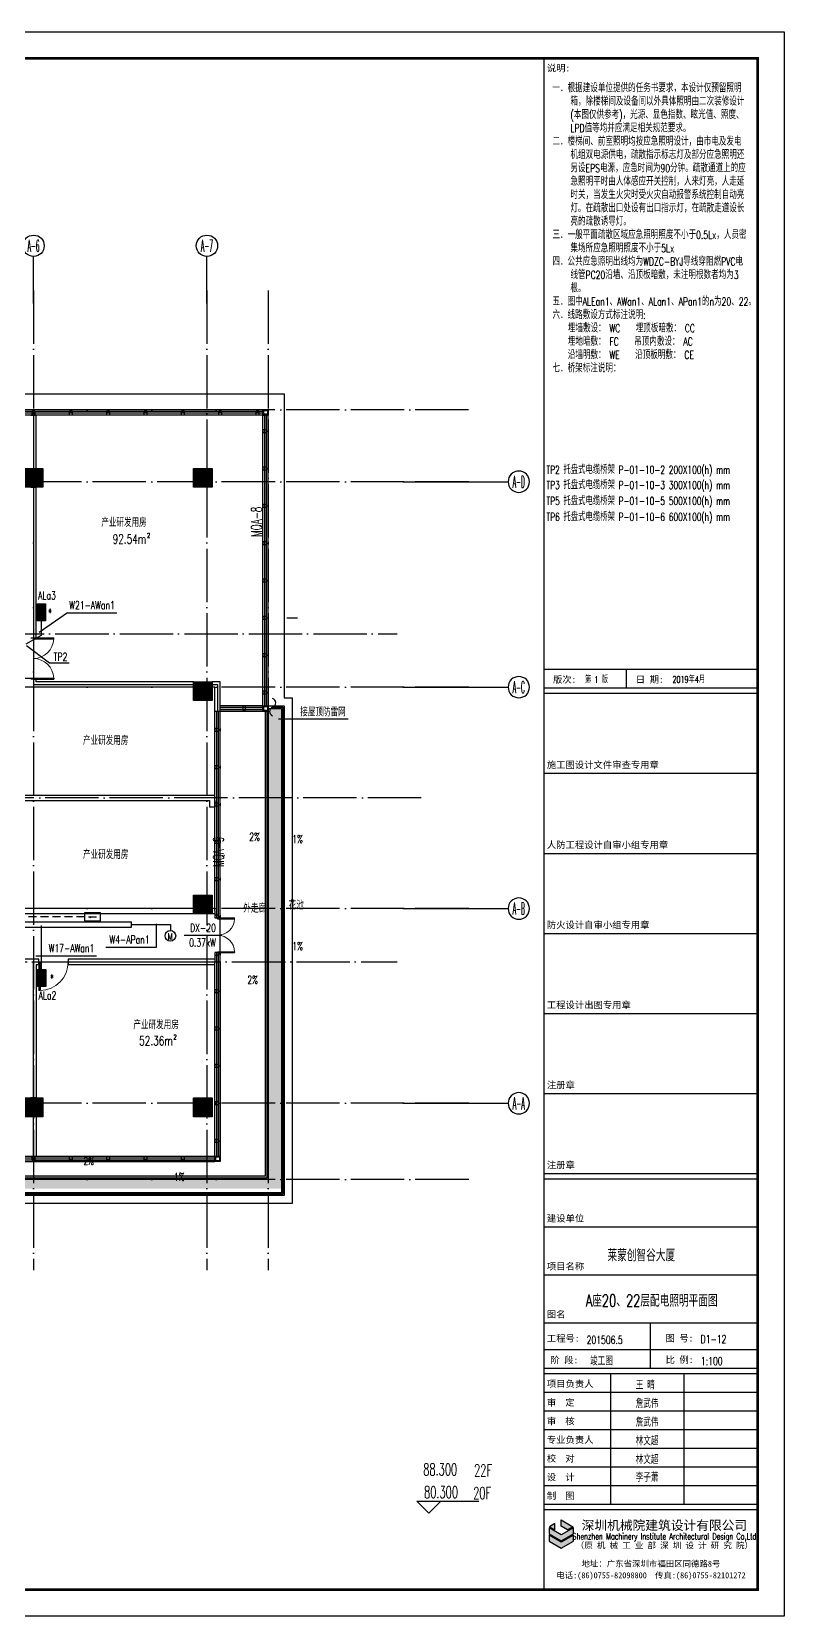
# Model space of a CAD drawing. Extents: x 1980812 to 2226895, y -554123 to 281606.
# Drawn here: x 2036698 to 2064912, y -405867 to -346467 of the extents above; entities that cross this region are included whole.
import ezdxf
from ezdxf.enums import TextEntityAlignment as Align

# ---------------------------------------------------------------- set-up
doc = ezdxf.new("R2010")
doc.units = 0
doc.header["$LTSCALE"] = 1000
doc.header["$MEASUREMENT"] = 0
doc.linetypes.add('DOTE', pattern=[2.42, 2, -0.2, 0.02, -0.2])
doc.linetypes.add('DQXX', pattern=[4.5, 3, -1.5])
for name, color, linetype in [('1', 1, 'Continuous'), ('7', 7, 'Continuous'), ('A-FLOR-LAND', 8, 'Continuous'), ('AXIS', 7, 'Continuous'), ('AXIS_TEXT', 7, 'Continuous'), ('COLU', 8, 'Continuous'), ('COLU_HATCH', 8, 'Continuous'), ('CURTWALL', 8, 'Continuous'), ('DIM_ELEV', 8, 'Continuous'), ('DIM_SYMB', 8, 'Continuous'), ('dote', 8, 'DOTE'), ('DQ1', 1, 'Continuous'), ('DQ2', 2, 'Continuous'), ('DQ7', 7, 'Continuous'), ('DQFL', 2, 'X_LINE'), ('DQK1', 1, 'Continuous'), ('DQK7', 7, 'Continuous'), ('DQqj', 1, 'Continuous'), ('DQX', 2, 'DQXX'), ('PUB_TEXT', 8, 'Continuous'), ('TK', 1, 'Continuous'), ('WALL', 7, 'Continuous'), ('WINDOW', 8, 'Continuous'), ('幕墙编号', 8, 'Continuous'), ('房号', 8, 'Continuous'), ('房间名称', 7, 'Continuous'), ('栏杆', 8, 'Continuous'), ('看线', 8, 'Continuous'), ('空线', 8, 'Continuous'), ('窗户分隔', 8, 'Continuous'), ('详细尺寸', 8, 'Continuous'), ('详细尺寸-幕墙', 8, 'Continuous')]:
    doc.layers.add(name, color=color, linetype=linetype)
doc.styles.add('_TCH_AXIS', font='COMPLEX', dxfattribs={"bigfont": 'GBCBIG'})
doc.styles.add('_TCH_DIM', font='SIMPLEX', dxfattribs={"bigfont": 'GBCBIG'})
doc.styles.add('COMPLEX', font='COMPLEX')
doc.styles.add('D8', font='txtw.shx', dxfattribs={"width": 0.7, "bigfont": 'hztxtw.shx'})
doc.styles.add('HEITI', font='simplex.shx', dxfattribs={"width": 0.6, "bigfont": 'hztxt.shx'})
doc.styles.add('HZF', font='ROMANS2', dxfattribs={"width": 0.7, "bigfont": 'HZDF2'})
doc.styles.add('HZTXTW', font='txtw.shx', dxfattribs={"width": 0.6, "bigfont": 'hztxtw.shx'})
doc.styles.add('SONGTI', font='', dxfattribs={"width": 1.1})
doc.styles.get("Standard").update_dxf_attribs({"font": 'gbenor.shx', "bigfont": 'gbcbig.shx'})
doc.styles.get('SONGTI').set_extended_font_data('NSimSun')
doc.linetypes.add('X_LINE', pattern='A,0.5,["X",Standard,S=0.2,R=0,X=0,Y=-0.08],0.5', length=1)

# ---------------------------------------------------------------- blocks, each defined once
blk = doc.blocks.new('_AXISO')
blk.add_circle((0, 0), 0.5)
at = {"layer": 'AXIS_TEXT', "style": 'COMPLEX', "width": 1.041667}
blk.add_attdef('A', text='', height=0.56, dxfattribs=at).set_placement((-0.25, -0.28), (0.25, -0.28), align=Align.FIT)
blk = doc.blocks.new('A座塔楼')
at = {"layer": 'AXIS'}
for p, q in [((40100, 29979), (40100, 31745)), ((46600, 29979), (46600, 31745)), ((53944, 23300), (57893, 23300)), ((53944, 15600), (57893, 15600)), ((53944, 7300), (57893, 7300)), ((53944, 0), (57893, 0))]:
    blk.add_line(p, q, dxfattribs=at)
at = {"layer": 'dote'}
for p, q in [((40100, 30469), (40100, -6248)), ((46600, 30469), (46600, -6248)), ((48900, 30469), (48900, -6248)), ((56411, 26000), (-8456, 26000)), ((56413, 23300), (-8454, 23300)), ((56413, 15600), (-8454, 15600)), ((54631, 11450), (37209, 11450)), ((56413, 7300), (-8454, 7300)), ((56413, 0), (-8454, 0)), ((56413, -2850), (-8454, -2850))]:
    blk.add_line(p, q, dxfattribs=at)
at = {"layer": 'AXIS'}
ref = blk.add_blockref('_AXISO', (40100, 32145), dxfattribs=dict(at, xscale=800, yscale=800, zscale=800))
ref.add_attrib('A', 'A-6', dxfattribs={"layer": 'AXIS_TEXT', "height": 452.5, "style": '_TCH_AXIS', "width": 0.344262}).set_placement((39874, 31919), (40326, 31919), align=Align.FIT)
ref = blk.add_blockref('_AXISO', (46600, 32145), dxfattribs=dict(at, xscale=800, yscale=800, zscale=800))
ref.add_attrib('A', 'A-7', dxfattribs={"layer": 'AXIS_TEXT', "height": 452.5, "style": '_TCH_AXIS', "width": 0.344262}).set_placement((46374, 31919), (46826, 31919), align=Align.FIT)
ref = blk.add_blockref('_AXISO', (58293, 23300), dxfattribs=dict(at, xscale=-800, yscale=800, zscale=800))
ref.add_attrib('A', 'A-D', dxfattribs={"layer": 'AXIS_TEXT', "height": 452.5, "style": '_TCH_AXIS', "width": 0.328125}).set_placement((58066, 23074), (58519, 23074), align=Align.FIT)
ref = blk.add_blockref('_AXISO', (58293, 15600), dxfattribs=dict(at, xscale=-800, yscale=800, zscale=800))
ref.add_attrib('A', 'A-C', dxfattribs={"layer": 'AXIS_TEXT', "height": 452.5, "style": '_TCH_AXIS', "width": 0.33871}).set_placement((58066, 15374), (58519, 15374), align=Align.FIT)
ref = blk.add_blockref('_AXISO', (58293, 7300), dxfattribs=dict(at, xscale=-800, yscale=800, zscale=800))
ref.add_attrib('A', 'A-B', dxfattribs={"layer": 'AXIS_TEXT', "height": 452.5, "style": '_TCH_AXIS', "width": 0.328125}).set_placement((58066, 7074), (58519, 7074), align=Align.FIT)
ref = blk.add_blockref('_AXISO', (58293, 0), dxfattribs=dict(at, xscale=-800, yscale=800, zscale=800))
ref.add_attrib('A', 'A-A', dxfattribs={"layer": 'AXIS_TEXT', "height": 452.5, "style": '_TCH_AXIS', "width": 0.323077}).set_placement((58066, -226), (58519, -226), align=Align.FIT)
blk = doc.blocks.new('$DorLib2D$00000001')
for p, q in [((0.45, 0.975), (0.5, 0.975)), ((0.45, 0), (0.45, 0.975)), ((0.5, 0), (0.5, 0.975)), ((0.5, 0), (0.45, 0))]:
    blk.add_line(p, q)
at = {"lineweight": 13}
blk.add_arc((0.475, 0), 0.975, 91.4693, 180, dxfattribs=at)
blk = doc.blocks.new('$DorLib2D$00000002')
for p, q in [((-0.5, 0), (-0.5, 0.4875)), ((-0.475, 0.4875), (-0.5, 0.4875)), ((-0.475, 0), (-0.475, 0.4875)), ((0.475, 0), (0.475, 0.4875)), ((0.475, 0.4875), (0.5, 0.4875)), ((0.5, 0), (0.5, 0.4875)), ((-0.5, 0), (-0.475, 0)), ((0.5, 0), (0.475, 0))]:
    blk.add_line(p, q)
at = {"lineweight": 13}
for centre, start, end in [((-0.4875, 0), 0, 88.53072), ((0.4875, 0), 91.46928, 180)]:
    blk.add_arc(centre, 0.4875, start, end, dxfattribs=at)
blk = doc.blocks.new('A$C46407C4F')
at = {"layer": 'A-FLOR-LAND'}
h = blk.add_hatch(dxfattribs=at)
h.set_pattern_fill('GRASS', color=256, scale=50)
h.set_pattern_definition([(90, (-3008715.91, 640534.81), (-99.7795475, 99.7795475), [26.458066, -173.101015]), (45, (-3008715.91, 640534.81), (-99.7796155, 99.7796155), [26.458066, -114.651615]), (135, (-3008715.91, 640534.81), (-99.7796155, -99.7796155), [26.458066, -114.651615])])
h.paths.add_polyline_path([(32150, -26500), (32150, -26000), (48900, -26000), (48900, -8500), (49400, -8500), (49400, -26500)])
at = {"layer": 'CURTWALL'}
for p, q in [((48700, 2700), (35900, 2700)), ((48700, 2633), (35900, 2633)), ((48700, 2567), (35900, 2567)), ((48700, 2500), (35900, 2500)), ((48700, 2500), (48700, 2700)), ((48700, -8400), (48700, 2500)), ((48700, 2500), (48900, 2500)), ((48767, -8400), (48767, 2500)), ((48833, -8400), (48833, 2500)), ((48900, -8400), (48900, 2500)), ((46900, -11850), (46900, -8600)), ((46967, -11850), (46967, -8600)), ((47033, -11850), (47033, -8600)), ((48700, -8400), (47100, -8400)), ((47100, -8600), (47100, -8400)), ((48700, -8467), (47100, -8467)), ((48700, -8533), (47100, -8533)), ((48700, -8600), (47100, -8600)), ((47100, -11850), (47100, -8600)), ((48700, -8600), (48700, -8400)), ((48700, -8400), (48900, -8400)), ((46900, -16100), (46900, -11850)), ((46967, -16100), (46967, -11850)), ((47033, -16100), (47033, -11850)), ((47100, -16100), (47100, -11850)), ((46900, -16100), (46900, -16350)), ((46900, -16350), (47100, -16350)), ((46967, -16350), (46967, -16100)), ((47033, -16350), (47033, -16100)), ((47100, -16350), (47100, -16100)), ((47100, -17650), (46900, -17650)), ((46900, -17650), (46900, -18000)), ((46967, -18000), (46967, -17650)), ((47033, -18000), (47033, -17650)), ((47100, -18000), (47100, -17650)), ((46900, -25280), (46900, -18000)), ((46967, -25280), (46967, -18000)), ((47033, -25280), (47033, -18000)), ((47100, -25280), (47100, -18000)), ((35550, -25280), (40100, -25280)), ((35550, -25347), (40100, -25347)), ((35550, -25413), (40100, -25413)), ((35550, -25480), (40100, -25480)), ((40100, -25280), (46900, -25280)), ((40100, -25347), (46900, -25347)), ((40100, -25413), (46900, -25413)), ((40100, -25480), (46900, -25480)), ((46900, -25280), (46900, -25480)), ((46900, -25280), (47100, -25280))]:
    blk.add_line(p, q, dxfattribs=at)
for points in [[(48700, 2700), (48900, 2700), (48900, 2500), (48700, 2500)], [(48730, 2670), (48870, 2670), (48870, 2530), (48730, 2530)], [(48700, -8400), (48900, -8400), (48900, -8600), (48700, -8600)], [(48730, -8430), (48870, -8430), (48870, -8570), (48730, -8570)], [(46900, -25280), (47100, -25280), (47100, -25480), (46900, -25480)], [(46930, -25310), (47070, -25310), (47070, -25450), (46930, -25450)]]:
    blk.add_lwpolyline(points, close=True, dxfattribs=at)
at = {"layer": 'dote'}
for p, q in [((4617, -5700), (53728, -5700)), ((6400, -18000), (53728, -18000))]:
    blk.add_line(p, q, dxfattribs=at)
at = {"layer": 'WALL'}
for p, q in [((40000, 2500), (40200, 2500)), ((40200, 500), (40200, 2500)), ((40000, 500), (40200, 500)), ((40000, -200), (40200, -200)), ((40200, -5700), (40200, -200)), ((40000, -5850), (40200, -5850)), ((40200, -5850), (40200, -5700)), ((40100, -7700), (37850, -7700)), ((40200, -7400), (40000, -7400)), ((46100, -7700), (40100, -7700)), ((40200, -7500), (40200, -7400)), ((46100, -7500), (40200, -7500)), ((46100, -7700), (46100, -7500)), ((47100, -7500), (46800, -7500)), ((46800, -7700), (46800, -7500)), ((46900, -7700), (46800, -7700)), ((46900, -8600), (46900, -7700)), ((47100, -8600), (47100, -7500)), ((46900, -8600), (47100, -8600)), ((37850, -11750), (46800, -11750)), ((46800, -11750), (46900, -11750)), ((37850, -11950), (46700, -11950)), ((46700, -11950), (46700, -12200)), ((46900, -12200), (46700, -12200)), ((46900, -11950), (46900, -12200)), ((46900, -11950), (46900, -11950)), ((46100, -16000), (37850, -16000)), ((46100, -16200), (46100, -16000)), ((46900, -16000), (46800, -16000)), ((46800, -16200), (46800, -16000)), ((46100, -16200), (37650, -16200)), ((46900, -16200), (46800, -16200)), ((40100, -17900), (34650, -17900)), ((40300, -17900), (40100, -17900)), ((40200, -18100), (40200, -23100)), ((40200, -18100), (40300, -18100)), ((40300, -18100), (40300, -17900)), ((46900, -17900), (41400, -17900)), ((41400, -17900), (41400, -18100)), ((41400, -18100), (46900, -18100)), ((40200, -23100), (40000, -23100)), ((40200, -23800), (40000, -23800)), ((40200, -23800), (40200, -25280))]:
    blk.add_line(p, q, dxfattribs=at)
at = {"layer": 'WINDOW'}
blk.add_line((47100, -17650), (47100, -16350), dxfattribs=at)
at = {"layer": '栏杆'}
for p, q in [((48780, -8600), (48780, -26030)), ((48850, -8600), (48850, -26100)), ((48900, -8600), (48900, -26150)), ((48780, -26030), (32250, -26030)), ((48850, -26100), (32250, -26100)), ((48900, -26150), (32250, -26150))]:
    blk.add_line(p, q, dxfattribs=at)
at = {"layer": '看线', "color": 2}
for p, q in [((49800, -8100), (49800, -27050)), ((49800, -27050), (31750, -27050))]:
    blk.add_line(p, q, dxfattribs=at)
at = {"layer": '看线'}
for p, q in [((48900, -8400), (49500, -8400)), ((48900, -8500), (49400, -8500)), ((49400, -8500), (49400, -26650)), ((49500, -8400), (49500, -26750)), ((49400, -26650), (32150, -26650)), ((49500, -26750), (32050, -26750))]:
    blk.add_line(p, q, dxfattribs=at)
at = {"layer": '看线', "color": 2}
blk.add_lwpolyline([(14850, 3600), (14850, 3300), (49500, 3300), (49500, -8100), (49800, -8100)], dxfattribs=at)
at = {"layer": 'WINDOW'}
for name, p, xscale, yscale, zscale, rotation in [('$DorLib2D$00000002', (40100, -6625), 1550, -1550, 1550, 89.99999999924172), ('$DorLib2D$00000002', (47000, -17000), -1300, -1300, -1300, 90.00000001109343), ('$DorLib2D$00000001', (40850, -18000), 1100, 1100, 1100, 180.0000000000928)]:
    blk.add_blockref(name, p, dxfattribs=dict(at, xscale=xscale, yscale=yscale, zscale=zscale, rotation=rotation))
blk = doc.blocks.new('A$C28812CA5')
at = {"layer": '房间名称', "style": 'D8', "width": 0.7}
for p in [(43491, -1537), (42805, -9712), (42805, -13987), (44696, -20367)]:
    blk.add_text('产业研发用房', height=300, rotation=0.00057, dxfattribs=at).set_placement(p, align=Align.MIDDLE_CENTER)
blk = doc.blocks.new('竖梃0903')
at = {"layer": '窗户分隔'}
blk.add_line((115028288, 22648046), (115028222, 22648046), dxfattribs=at)
for points in [[(115028222, 22648096), (115028225, 22648096), (115028225, 22647996), (115028222, 22647996)], [(115028288, 22648096), (115028422, 22648096), (115028422, 22647996), (115028288, 22647996)]]:
    blk.add_lwpolyline(points, close=True, dxfattribs=at)
blk = doc.blocks.new('幕墙19层以上')
at = {"layer": 'WINDOW'}
for p, rotation in [((-22607946, 115030922), 270), ((-22606546, 115030922), 270), ((-22605146, 115030922), 270), ((-22603746, 115030922), 270), ((-22602346, 115030922), 270), ((-22600946, 115030922), 270), ((-22599546, 115030922), 270), ((22688146, -115053702), 90), ((22689546, -115053702), 90), ((22690946, -115053702), 90), ((22692346, -115053702), 90), ((22693746, -115053702), 90)]:
    blk.add_blockref('竖梃0903', p, dxfattribs=dict(at, rotation=rotation))
at = {"layer": 'WINDOW', "xscale": -1}
for p in [(115077122, -22646146), (115077122, -22647546), (115077122, -22648946), (115077122, -22650346), (115077122, -22651746), (115077122, -22653146), (115077122, -22654546), (115077122, -22655946), (115075322, -22657346), (115075322, -22658746), (115075322, -22660146), (115075322, -22661546), (115075322, -22662946), (115075322, -22664346), (115075322, -22665746), (115075322, -22667146), (115075322, -22668546), (115075322, -22669946), (115075322, -22671346), (115075322, -22672746)]:
    blk.add_blockref('竖梃0903', p, dxfattribs=at)
at = {"layer": 'WINDOW', "xscale": -1, "rotation": 270}
blk.add_blockref('竖梃0903', (-22600046, -115036822), dxfattribs=at)
blk = doc.blocks.new('18~23层墙柱')
at = {"layer": 'COLU_HATCH'}
h = blk.add_hatch(color=256, dxfattribs=at)
h.dxf.hatch_style = 1
h.paths.add_polyline_path([(39750, 23800), (40450, 23800), (40450, 23100), (39750, 23100)])
h = blk.add_hatch(color=256, dxfattribs=at)
h.dxf.hatch_style = 1
h.paths.add_polyline_path([(46100, 23800), (46800, 23800), (46800, 23100), (46100, 23100)])
h = blk.add_hatch(color=256, dxfattribs=at)
h.dxf.hatch_style = 1
h.paths.add_polyline_path([(46800, 15800), (46800, 15100), (46100, 15100), (46100, 15800)])
h = blk.add_hatch(color=256, dxfattribs=at)
h.dxf.hatch_style = 1
h.paths.add_polyline_path([(46100, 7100), (46100, 7800), (46800, 7800), (46800, 7100)])
h = blk.add_hatch(color=256, dxfattribs=at)
h.dxf.hatch_style = 1
h.paths.add_polyline_path([(39750, 200), (40450, 200), (40450, -500), (39750, -500)])
h = blk.add_hatch(color=256, dxfattribs=at)
h.dxf.hatch_style = 1
h.paths.add_polyline_path([(46100, 200), (46800, 200), (46800, -500), (46100, -500)])
at = {"layer": 'COLU'}
for points in [[(39750, 23800), (40450, 23800), (40450, 23100), (39750, 23100)], [(46100, 23800), (46800, 23800), (46800, 23100), (46100, 23100)], [(46800, 15800), (46800, 15100), (46100, 15100), (46100, 15800)], [(46100, 7100), (46100, 7800), (46800, 7800), (46800, 7100)], [(39750, 200), (40450, 200), (40450, -500), (39750, -500)], [(46100, 200), (46800, 200), (46800, -500), (46100, -500)]]:
    blk.add_lwpolyline(points, close=True, dxfattribs=at)
blk = doc.blocks.new('*X245')
at = {"color": 0}
for p, q in [((8700, 8370), (9500, 8370)), ((8700, 8340), (9500, 8340)), ((8700, 8310), (9500, 8310)), ((8700, 8280), (9500, 8280)), ((8700, 8250), (9500, 8250)), ((8700, 8220), (9500, 8220)), ((8700, 8190), (9500, 8190)), ((8700, 8160), (9500, 8160)), ((8700, 8130), (9500, 8130)), ((8700, 8100), (9500, 8100)), ((8700, 8070), (9500, 8070)), ((8700, 8040), (9500, 8040)), ((8700, 8010), (9500, 8010))]:
    blk.add_line(p, q, dxfattribs=at)
blk = doc.blocks.new('XM')
at = {"layer": '1'}
for p, q in [((320, 168), (-320, 168)), ((-320, 168), (-320, -152)), ((320, -152), (320, 168)), ((-320, -152), (320, -152))]:
    blk.add_line(p, q, dxfattribs=at)
at = {"layer": '1', "xscale": 0.8, "yscale": 0.8, "zscale": 0.8}
blk.add_blockref('*X245', (-7280, -6552), dxfattribs=at)
blk = doc.blocks.new('dj')
at = {"layer": 'DQK1'}
blk.add_circle((0, 0), 200, dxfattribs=at)
at = {"layer": 'DQK7', "style": 'D8', "width": 0.7}
blk.add_text('M', height=250, dxfattribs=at).set_placement((-100, -150))
blk = doc.blocks.new('dyz')
at = {"layer": 'DQK1'}
for p, q in [((-300, 0), (300, 0)), ((-300, -300), (-300, 0)), ((300, 0), (300, -300)), ((300, -300), (-300, -300))]:
    blk.add_line(p, q, dxfattribs=at)
at = {"layer": 'DQK7'}
for q in [(-58, -127), (-58, -127), (150, -150), (-58, -173), (-58, -173)]:
    blk.add_line((-150, -150), q, dxfattribs=at)
blk = doc.blocks.new('pzh')
at = {"layer": 'DQK1'}
for centre, start, end in [((-61, 165), 290.3188, 69.6812), ((61, -165), 110.3188, 249.6812)]:
    blk.add_arc(centre, 176, start, end, dxfattribs=at)
blk = doc.blocks.new('tu kuang A1 A')
at = {"layer": 'TK'}
h = blk.add_hatch(color=256, dxfattribs=at)
h.paths.add_polyline_path([(75976, 3247), (75738, 3384), (75738, 3611), (76172, 3360)])
h.paths.add_polyline_path([(75303, 3360), (75499, 3247), (75499, 3473)])
h.paths.add_polyline_path([(75280, 3095), (75738, 2831), (76195, 3095), (76195, 3321), (75738, 3057), (75280, 3321)])
h.paths.add_polyline_path([(75738, 2553), (76195, 2817), (76195, 3043), (75738, 2779), (75280, 3043), (75280, 2817)])
for p, q in [((75100, 1000), (75100, 58400)), ((83100, 1000), (83100, 58400)), ((75100, 35500), (83100, 35500)), ((78187, 34800), (78187, 35500)), ((75100, 34800), (83100, 34800)), ((75100, 34600), (83100, 34600)), ((75100, 31600), (83100, 31600)), ((75100, 28600), (83100, 28600)), ((75100, 25600), (83100, 25600)), ((75100, 22600), (83100, 22600)), ((75100, 19600), (83100, 19600)), ((75100, 16600), (83100, 16600)), ((75100, 16400), (83100, 16400)), ((75100, 16400), (83100, 16400)), ((75100, 16400), (83100, 16400)), ((75100, 16400), (83100, 16400)), ((75100, 16400), (83100, 16400)), ((75100, 14600), (83100, 14600)), ((75100, 14600), (83100, 14600)), ((75100, 14600), (83100, 14600)), ((75100, 14600), (83100, 14600)), ((75100, 14600), (83100, 14600)), ((75100, 12800), (83100, 12800)), ((75100, 11000), (83100, 11000)), ((79087, 9286), (79087, 11000)), ((75100, 10000), (83100, 10000)), ((75100, 9300), (83100, 9300)), ((75100, 9300), (83100, 9300)), ((75100, 9300), (83100, 9300)), ((75100, 9100), (83100, 9100)), ((77600, 4200), (77600, 9100)), ((80350, 4200), (80350, 9100)), ((75100, 8400), (83100, 8400)), ((75100, 7700), (83100, 7700)), ((75100, 7000), (83100, 7000)), ((75100, 6300), (83100, 6300)), ((75100, 5600), (83100, 5600)), ((75100, 4900), (83100, 4900)), ((75100, 4200), (83100, 4200)), ((75100, 4000), (83100, 4000)), ((83100, 1000), (75100, 1000))]:
    blk.add_line(p, q, dxfattribs=at)
for points in [[(0, 59400), (84100, 59400), (84100, 0), (0, 0)], [(75976, 3247), (75738, 3384), (75738, 3611), (76172, 3360)], [(75280, 3095), (75738, 2831), (76195, 3095), (76195, 3321), (75738, 3057), (75280, 3321)], [(75738, 2553), (76195, 2817), (76195, 3043), (75738, 2779), (75280, 3043), (75280, 2817)], [(75303, 3360), (75499, 3247), (75499, 3473)]]:
    blk.add_lwpolyline(points, close=True, dxfattribs=at)
at = {"layer": 'TK', "const_width": 100}
blk.add_lwpolyline([(83100, 1000), (83100, 58400), (2500, 58400), (2500, 1000)], close=True, dxfattribs=at)
at = {"layer": '7', "style": 'D8', "width": 0.7}
for s, height, p in [('第 1 版', 250, (76625, 34995)), ('2019年4月', 250, (79909, 34997)), ('201506.5', 300, (76689, 10210)), ('竣工图', 300, (76820, 9408)), ('1:100', 300, (80977, 9415)), ('王 晴', 300, (78530, 8510)), ('詹武伟', 300, (78530, 7816)), ('詹武伟', 300, (78530, 7116)), ('林文超', 300, (78530, 6414)), ('林文超', 300, (78530, 5714)), ('李子萧', 300, (78530, 5048))]:
    blk.add_text(s, height=height, dxfattribs=at).set_placement(p)
at = {"layer": '7', "color": 1, "style": 'D8', "width": 0.7}
blk.add_text('莱蒙创智谷大厦', height=450, dxfattribs=at).set_placement((77472, 13307))
at = {"layer": 'TK', "style": 'SONGTI'}
for s, p in [('说明:', (75198, 57909)), ('版次:', (75428, 34992)), ('日 期:', (78532, 34992)), ('施工图设计文件审查专用章', (75198, 31792)), ('人防工程设计自审小组专用章', (75198, 28792)), ('防火设计自审小组专用章', (75198, 25792)), ('工程设计出图专用章', (75198, 22792)), ('注册章', (75198, 19792)), ('注册章', (75198, 16792)), ('建设单位', (75198, 14792)), ('项目名称', (75198, 12992)), ('图名', (75198, 11192)), ('工程号:', (75198, 10294)), ('比 例:', (79649, 9492)), ('项目负责人', (75198, 8592)), ('审  定', (75198, 7892)), ('审  核', (75198, 7192)), ('专业负责人', (75198, 6492)), ('校  对', (75198, 5792)), ('设  计', (75198, 5092)), ('制  图', (75198, 4392))]:
    blk.add_text(s, height=250, dxfattribs=at).set_placement(p)
for s, p in [('图 号:', (80166, 10425)), ('阶 段:', (75853, 9606))]:
    blk.add_text(s, height=250, dxfattribs=at).set_placement(p, align=Align.MIDDLE_CENTER)
for s, height, p in [('深圳机械院建筑设计有限公司', 350, (79605, 3238)), ('（原 机 械 工 业 部 深 圳 设 计 研 究 院）', 228, (79605, 2543)), ('地址：广东省深圳市福田区同德路8号', 225.62, (79100, 1860)), ('电话:(86)0755-82098800  传真:(86)0755-82101272', 225.62, (79100, 1424))]:
    blk.add_text(s, height=height, dxfattribs=at).set_placement(p, align=Align.CENTER)
at = {"layer": 'TK', "style": 'HEITI', "width": 0.7}
blk.add_text('Shenzhen Machinery Institute Architectural Design Co,Ltd', height=229, dxfattribs=at).set_placement((79605, 2884), align=Align.CENTER)

msp = doc.modelspace()

# ---------------------------------------------------------------- linework, layer by layer
at = {"layer": 'DIM_ELEV'}
for p, q in [((2051581.8, -401998.6), (2051131.8, -401548.6)), ((2051131.8, -401548.6), (2053465.5, -401548.6)), ((2051581.8, -401998.6), (2052031.8, -401548.6))]:
    msp.add_line(p, q, dxfattribs=at)
at = {"layer": 'DIM_SYMB'}
for points in [[(2045053.6, -375836.7, 0, 0, 0), (2045429.3, -377082.2, 80, 0, 0), (2045515.9, -377369.5, 0, 0, 0)], [(2046347.8, -375966.8, 0, 0, 0), (2046347.8, -377267.8, 80, 0, 0), (2046347.8, -377567.8, 0, 0, 0)], [(2046347.8, -381508.5, 0, 0, 0), (2046347.8, -380207.5, 80, 0, 0), (2046347.8, -379907.5, 0, 0, 0)], [(2044985, -382817.5, 0, 0, 0), (2045360.7, -381571.9, 80, 0, 0), (2045447.3, -381284.7, 0, 0, 0)], [(2039550.2, -389086.1, 0, 0, 0), (2038249.2, -389086.1, 80, 0, 0), (2037949.2, -389086.1, 0, 0, 0)], [(2042942.2, -389681.6, 0, 0, 0), (2041641.2, -389681.6, 80, 0, 0), (2041341.2, -389681.6, 0, 0, 0)]]:
    msp.add_lwpolyline(points, format="xyseb", dxfattribs=at)
at = {"layer": 'DQ2'}
msp.add_line((2037062, -381615.9), (2037062, -379973.5), dxfattribs=at)
for points in [[(2037048.9, -368550.9), (2037048.9, -369104), (2036472, -369424.5)], [(2040440, -379937.6), (2041895.5, -379937.6), (2041895.5, -380159.4)]]:
    msp.add_lwpolyline(points, dxfattribs=at)
at = {"layer": 'DQ7'}
for p, q in [((2038044.7, -368247), (2036975.6, -368982.5)), ((2038044.7, -368247), (2039891.5, -368247)), ((2037365.7, -370143.8), (2036500, -369485)), ((2038101, -370143.8), (2037365.7, -370143.8)), ((2034772.2, -370705.2), (2036786.4, -370705.2)), ((2045949.4, -372222.4), (2048561.9, -372222.4)), ((2041382.4, -380781.7), (2041382.4, -379910.1)), ((2042415.2, -380338.7), (2043823.4, -380338.7)), ((2036855.3, -381104.5), (2039121.3, -381104.5)), ((2039475.4, -380781.7), (2041382.4, -380781.7))]:
    msp.add_line(p, q, dxfattribs=at)
at = {"layer": 'DQFL', "linetype": 'X_LINE'}
msp.add_lwpolyline([(2045729.7, -371786.7), (2046109.7, -371786.7), (2046109.7, -390040.8), (2028768.6, -390040.8), (2028768.6, -389647.6)], dxfattribs=at)
at = {"layer": 'DQqj', "ltscale": 0.15}
for p, q in [((2020639.4, -380037.6), (2040440, -380037.6)), ((2023455.5, -379837.6), (2040440, -379837.6)), ((2040440, -380037.6), (2040440, -379837.6))]:
    msp.add_line(p, q, dxfattribs=at)
at = {"layer": 'DQX', "ltscale": 0.1}
msp.add_lwpolyline([(2038674.5, -379652), (2034021.3, -379652), (2033666.5, -380937.6)], dxfattribs=at)
at = {"layer": '看线', "color": 2}
msp.add_line((2046266.5, -368437.6), (2046666.5, -368437.6), dxfattribs=at)
at = {"layer": '详细尺寸'}
for points in [[(2043666.5, -370937.6), (2043666.5, -371937.6), (2045566.5, -371937.6), (2045566.5, -360637.6), (2036766.5, -360637.6), (2036766.5, -370937.6)], [(2036766.5, -381337.6), (2043766.5, -381337.6), (2043766.5, -388817.6), (2036766.5, -388817.6)]]:
    msp.add_lwpolyline(points, close=True, dxfattribs=at)

# ---------------------------------------------------------------- block references
at = {"layer": 'COLU'}
msp.add_blockref('18~23层墙柱', (1996666.5, -386637.6), dxfattribs=at)
at = {"layer": 'DQ1', "ltscale": 0.01}
msp.add_blockref('pzh', (2045729.7, -371786.7), dxfattribs=at)
at = {"layer": 'DQ1', "ltscale": 0.05, "xscale": -1, "rotation": 180}
msp.add_blockref('dyz', (2038974.5, -379802), dxfattribs=at)
at = {"layer": 'DQ1', "ltscale": 0.15}
msp.add_blockref('dj', (2041895.5, -380359.4), dxfattribs=at)
at = {"layer": 'DQ2'}
msp.add_blockref('tu kuang A1 A', (1980812.3, -405866.8), dxfattribs=at)
at = {"layer": 'DQ2', "xscale": -1, "rotation": 270}
for p in [(2037048.9, -368230.9), (2037062, -381935.9)]:
    msp.add_blockref('XM', p, dxfattribs=at)
at = {"layer": 'WALL'}
msp.add_blockref('A座塔楼', (1996666.5, -386637.6), dxfattribs=at)
at = {"layer": '房号'}
msp.add_blockref('A$C28812CA5', (1996666.5, -363337.6), dxfattribs=at)
at = {"layer": '空线'}
msp.add_blockref('A$C46407C4F', (1996666.5, -363337.6), dxfattribs=at)
at = {"layer": '详细尺寸-幕墙'}
msp.add_blockref('幕墙19层以上', (1996666.5, -363337.6), dxfattribs=at)

# ---------------------------------------------------------------- texts
at = {"layer": '7', "style": 'D8', "width": 0.7}
msp.add_text('D1-12', height=300, dxfattribs=at).set_placement((2061776.8, -395625.9))
at = {"layer": 'DIM_ELEV', "color": 7, "style": 'HZTXTW', "width": 0.6}
for s, p in [('88.300', (2051376.3, -400589.6)), ('22F', (2053282.8, -400621.5, 0)), ('80.300', (2051407.8, -401437.7)), ('20F', (2053249.5, -401469.7, 0))]:
    msp.add_text(s, height=450, dxfattribs=at).set_placement(p)
at = {"layer": 'DQ7', "style": 'D8', "width": 0.68}
for s, p in [('TP2 托盘式电缆桥架 P-01-10-2 200X100(h) mm', (2055994.9, -363038.3)), ('TP3 托盘式电缆桥架 P-01-10-3 300X100(h) mm', (2055994.9, -363610.1)), ('TP5 托盘式电缆桥架 P-01-10-5 500X100(h) mm', (2055994.9, -364208.7)), ('TP6 托盘式电缆桥架 P-01-10-6 600X100(h) mm', (2055994.9, -364806))]:
    msp.add_text(s, height=300, dxfattribs=at).set_placement(p)
at = {"layer": 'DQ7', "style": 'D8', "width": 0.7}
for s, p in [('ALa3', (2037271.4, -367596.1)), ('*', (2037387.9, -368243.1)), ('W21-AWan1', (2038959.6, -367966.6)), ('TP2', (2037780.3, -369897.6)), ('接屋顶防雷网', (2047616.4, -371941.9)), ('DX-20', (2043119.8, -380058.2)), ('W17-AWan1', (2038189.4, -380824.1)), ('W4-APan1', (2040364.9, -380501.2)), ('0.37kW', (2043102.7, -380612.7)), ('*', (2037457.5, -381948.1)), ('ALa2', (2037287.5, -382593.2))]:
    msp.add_text(s, height=300, dxfattribs=at).set_placement(p, align=Align.MIDDLE)
at = {"layer": 'DQ7', "color": 1, "style": 'D8', "width": 0.7}
msp.add_text('A座20、22层配电照明平面图', height=450, dxfattribs=at).set_placement((2059940.3, -394259.6), align=Align.CENTER)
at = {"layer": 'DQ7', "insert": (2056220.2, -348432), "char_height": 300, "width": 7255.282, "attachment_point": 1, "style": 'D8'}
msp.add_mtext('\\pi-675,l675;一．根据建设单位提供的任务书要求，本设计仅预留照明箱，除楼梯间及设备间以外具体照明由二次装修设计(本图仅供参考)，光源、显色指数、眩光值、照度、LPD值等均并应满足相关规范要求。\\P二．楼梯间、前室照明均按应急照明设计，由市电及发电机组双电源供电，疏散指示标志灯及部分应急照明还另设EPS电源，应急时间为90分钟。疏散通道上的应急照明平时由人体感应开关控制，人来灯亮，人走延时关，当发生火灾时受火灾自动报警系统控制自动亮灯。在疏散出口处设有出口指示灯，在疏散走道设长亮的疏散诱导灯。\\P三．一般平面疏散区域应急照明照度不小于0.5Lx，人员密集场所应急照明照度不小于5Lx\\P四．公共应急照明出线均为WDZC-BYJ导线穿阻燃PVC电线管PC20沿墙、沿顶板暗敷，未注明根数者均为3根。\\P五．图中ALEan1、AWan1、ALan1、APan1的n为20、22。\\P六．线路敷设方式标注说明:\\P    埋墙敷设： WC    埋顶板暗敷： CC\\P    埋地暗敷： FC    吊顶内敷设： AC\\P    沿墙明敷： WE    沿顶板明敷： CE\\P七．桥架标注说明：', dxfattribs=at)
at = {"layer": 'PUB_TEXT', "style": '_TCH_DIM', "width": 0.705882}
for s, p in [('2%', (2044852.5, -376793.7)), ('1%', (2046464.8, -376879.8)), ('1%', (2046464.8, -380893)), ('2%', (2044783.9, -382158)), ('2%', (2038637.2, -388947.9)), ('1%', (2042029.2, -389543.4))]:
    msp.add_text(s, height=297.5, dxfattribs=at).set_placement(p)
at = {"layer": '幕墙编号', "style": 'HZTXTW', "width": 0.6}
for s, p in [('MQA-8', (2045126.5, -364837.7)), ('MQA-9', (2043696.5, -377207))]:
    msp.add_text(s, height=400, rotation=90.000571, dxfattribs=at).set_placement(p, align=Align.MIDDLE_CENTER)
at = {"layer": '房间名称', "style": 'HZF', "width": 0.7}
for s, height, p in [('2', 175, (2041077.9, -365349.3)), ('92.54m', 350, (2040361.3, -365487.3)), ('52.36m', 350, (2041357.4, -384290.7)), ('2', 175, (2042074.1, -384152.7))]:
    msp.add_text(s, height=height, dxfattribs=at).set_placement(p, align=Align.MIDDLE_CENTER)
at = {"layer": '房间名称', "style": 'D8', "width": 0.7}
for s, p in [('外走廊', (2045054.2, -379337.6)), ('花池', (2046615.1, -379221.3))]:
    msp.add_text(s, height=300, rotation=0.000571, dxfattribs=at).set_placement(p, align=Align.MIDDLE_CENTER)

doc.saveas('drawing.dxf')
